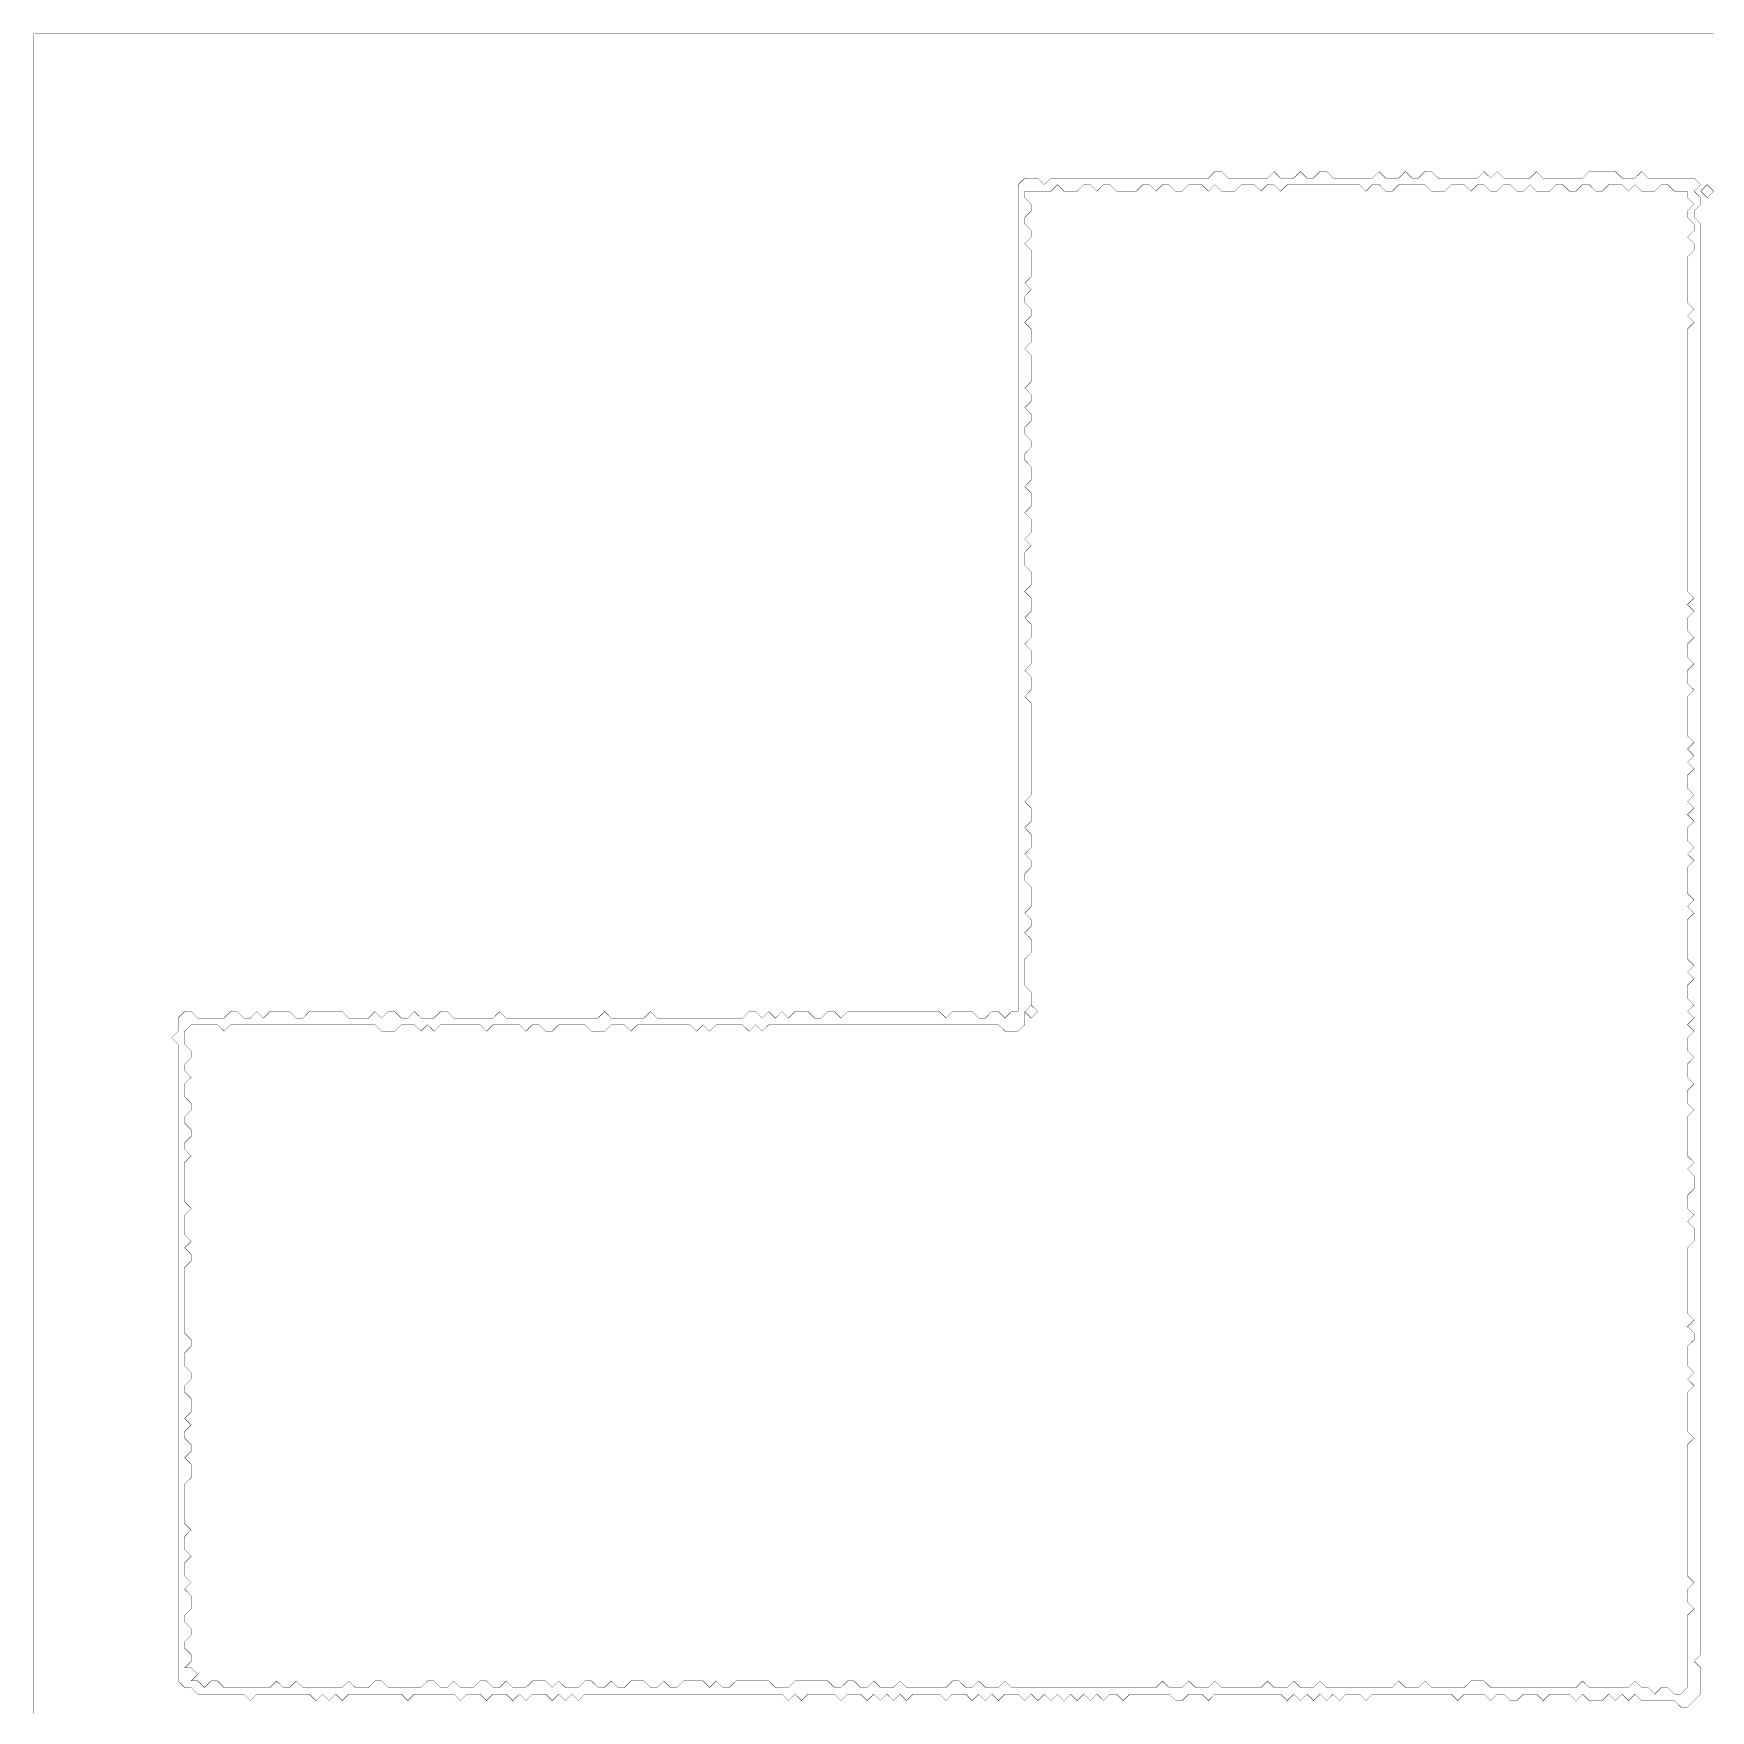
# Model space of a CAD drawing. Header units: metres. Extents: x 0 to 5041, y -5041 to 0.
# Drawn here: x 0 to 2521, y -2521 to 0 of the extents above; entities that cross this region are included whole.
import ezdxf

# ---------------------------------------------------------------- set-up
doc = ezdxf.new("R2010")
doc.units = ezdxf.units.M
doc.layers.add('conductor', color=1, linetype='Continuous')
doc.layers.add('substrate', color=5, linetype='Continuous')

msp = doc.modelspace()

# ---------------------------------------------------------------- linework, layer by layer
at = {"layer": 'conductor', "const_width": 0.5}
for points in [[(1539, -226.9), (1529.1, -236.8), (1519.2, -236.8), (1509.4, -236.8), (1499.5, -236.8), (1489.7, -236.8), (1489.7, -246.6), (1499.5, -256.5), (1499.5, -266.4), (1489.7, -276.2), (1489.7, -286.1), (1499.5, -296), (1499.5, -305.8), (1489.7, -315.7), (1499.5, -325.6), (1499.5, -335.4), (1499.5, -345.3), (1499.5, -355.1), (1499.5, -365), (1489.7, -374.9), (1499.5, -384.7), (1489.7, -394.6), (1489.7, -404.5), (1499.5, -414.3), (1499.5, -424.2), (1489.7, -434.1), (1499.5, -443.9), (1499.5, -453.8), (1499.5, -463.7), (1489.7, -473.5), (1499.5, -483.4), (1499.5, -493.3), (1499.5, -503.1), (1499.5, -513), (1499.5, -522.9), (1489.7, -532.7), (1499.5, -542.6), (1499.5, -552.5), (1489.7, -562.3), (1499.5, -572.2), (1499.5, -582), (1489.7, -591.9), (1489.7, -601.8), (1499.5, -611.6), (1499.5, -621.5), (1489.7, -631.4), (1489.7, -641.2), (1499.5, -651.1), (1499.5, -661), (1499.5, -670.8), (1489.7, -680.7), (1499.5, -690.6), (1499.5, -700.4), (1499.5, -710.3), (1489.7, -720.2), (1499.5, -730), (1499.5, -739.9), (1499.5, -749.8), (1489.7, -759.6), (1499.5, -769.5), (1489.7, -779.4), (1489.7, -789.2), (1489.7, -799.1), (1499.5, -808.9), (1499.5, -818.8), (1499.5, -828.7), (1489.7, -838.5), (1499.5, -848.4), (1499.5, -858.3), (1499.5, -868.1), (1489.7, -878), (1499.5, -887.9), (1499.5, -897.7), (1499.5, -907.6), (1489.7, -917.5), (1499.5, -927.3), (1499.5, -937.2), (1499.5, -947.1), (1489.7, -956.9), (1499.5, -966.8), (1499.5, -976.7), (1499.5, -986.5), (1489.7, -996.4), (1499.5, -1006.3), (1499.5, -1016.1), (1499.5, -1026), (1499.5, -1035.8), (1499.5, -1045.7), (1499.5, -1055.6), (1499.5, -1065.4), (1499.5, -1075.3), (1499.5, -1085.2), (1499.5, -1095), (1499.5, -1104.9), (1499.5, -1114.8), (1499.5, -1124.6), (1499.5, -1134.5), (1499.5, -1144.4), (1489.7, -1154.2), (1499.5, -1164.1), (1499.5, -1174), (1499.5, -1183.8), (1489.7, -1193.7), (1499.5, -1203.6), (1499.5, -1213.4), (1499.5, -1223.3), (1489.7, -1233.2), (1499.5, -1243), (1499.5, -1252.9), (1489.7, -1262.8), (1489.7, -1272.6), (1499.5, -1282.5), (1499.5, -1292.3), (1499.5, -1302.2), (1499.5, -1312.1), (1489.7, -1321.9), (1499.5, -1331.8), (1499.5, -1341.7), (1489.7, -1351.5), (1499.5, -1361.4), (1499.5, -1371.3), (1499.5, -1381.1), (1489.7, -1391), (1489.7, -1400.9), (1489.7, -1410.7), (1489.7, -1420.6), (1489.7, -1430.5), (1499.5, -1440.3), (1499.5, -1450.2), (1499.5, -1460.1), (1489.7, -1469.9), (1489.7, -1479.8), (1489.7, -1489.7), (1479.8, -1499.5), (1469.9, -1499.5), (1460.1, -1499.5), (1450.2, -1489.7), (1440.3, -1489.7), (1430.5, -1489.7), (1420.6, -1489.7), (1410.7, -1489.7), (1400.9, -1489.7), (1391, -1489.7), (1381.1, -1489.7), (1371.3, -1489.7), (1361.4, -1489.7), (1351.5, -1489.7), (1341.7, -1489.7), (1331.8, -1489.7), (1321.9, -1489.7), (1312.1, -1489.7), (1302.2, -1489.7), (1292.3, -1489.7), (1282.5, -1489.7), (1272.6, -1489.7), (1262.8, -1489.7), (1252.9, -1489.7), (1243, -1489.7), (1233.2, -1489.7), (1223.3, -1489.7), (1213.4, -1489.7), (1203.6, -1489.7), (1193.7, -1489.7), (1183.8, -1489.7), (1174, -1489.7), (1164.1, -1489.7), (1154.2, -1489.7), (1144.4, -1489.7), (1134.5, -1489.7), (1124.6, -1489.7), (1114.8, -1489.7), (1104.9, -1489.7), (1095, -1499.5), (1085.2, -1489.7), (1075.3, -1499.5), (1065.4, -1489.7), (1055.6, -1489.7), (1045.7, -1489.7), (1035.8, -1489.7), (1026, -1489.7), (1016.1, -1499.5), (1006.3, -1489.7), (996.4, -1499.5), (986.5, -1489.7), (976.7, -1489.7), (966.8, -1489.7), (956.9, -1489.7), (947.1, -1489.7), (937.2, -1489.7), (927.3, -1489.7), (917.5, -1489.7), (907.6, -1489.7), (897.7, -1499.5), (887.9, -1489.7), (878, -1489.7), (868.1, -1489.7), (858.3, -1499.5), (848.4, -1499.5), (838.5, -1499.5), (828.7, -1489.7), (818.8, -1489.7), (808.9, -1489.7), (799.1, -1489.7), (789.2, -1489.7), (779.4, -1499.5), (769.5, -1499.5), (759.6, -1489.7), (749.8, -1489.7), (739.9, -1499.5), (730, -1489.7), (720.2, -1489.7), (710.3, -1489.7), (700.4, -1489.7), (690.6, -1489.7), (680.7, -1499.5), (670.8, -1489.7), (661, -1489.7), (651.1, -1489.7), (641.2, -1489.7), (631.4, -1489.7), (621.5, -1489.7), (611.6, -1489.7), (601.8, -1499.5), (591.9, -1489.7), (582, -1499.5), (572.2, -1489.7), (562.3, -1489.7), (552.5, -1489.7), (542.6, -1499.5), (532.7, -1499.5), (522.9, -1499.5), (513, -1489.7), (503.1, -1489.7), (493.3, -1489.7), (483.4, -1489.7), (473.5, -1489.7), (463.7, -1489.7), (453.8, -1489.7), (443.9, -1489.7), (434.1, -1489.7), (424.2, -1489.7), (414.3, -1489.7), (404.5, -1489.7), (394.6, -1489.7), (384.7, -1489.7), (374.9, -1489.7), (365, -1489.7), (355.1, -1489.7), (345.3, -1489.7), (335.4, -1489.7), (325.6, -1489.7), (315.7, -1489.7), (305.8, -1489.7), (296, -1489.7), (286.1, -1499.5), (276.2, -1489.7), (266.4, -1489.7), (256.5, -1489.7), (246.6, -1489.7), (236.8, -1489.7), (226.9, -1499.5), (226.9, -1509.4), (226.9, -1519.2), (236.8, -1529.1), (236.8, -1539), (226.9, -1548.8), (226.9, -1558.7), (236.8, -1568.6), (226.9, -1578.4), (226.9, -1588.3), (226.9, -1598.2), (236.8, -1608), (236.8, -1617.9), (226.9, -1627.8), (226.9, -1637.6), (236.8, -1647.5), (236.8, -1657.4), (226.9, -1667.2), (226.9, -1677.1), (236.8, -1687), (226.9, -1696.8), (226.9, -1706.7), (226.9, -1716.6), (226.9, -1726.4), (226.9, -1736.3), (226.9, -1746.1), (226.9, -1756), (236.8, -1765.9), (226.9, -1775.7), (226.9, -1785.6), (226.9, -1795.5), (226.9, -1805.3), (236.8, -1815.2), (226.9, -1825.1), (236.8, -1834.9), (236.8, -1844.8), (226.9, -1854.7), (226.9, -1864.5), (226.9, -1874.4), (226.9, -1884.3), (226.9, -1894.1), (226.9, -1904), (226.9, -1913.9), (226.9, -1923.7), (226.9, -1933.6), (226.9, -1943.5), (226.9, -1953.3), (236.8, -1963.2), (236.8, -1973), (226.9, -1982.9), (226.9, -1992.8), (226.9, -2002.6), (236.8, -2012.5), (236.8, -2022.4), (226.9, -2032.2), (226.9, -2042.1), (236.8, -2052), (236.8, -2061.8), (236.8, -2071.7), (226.9, -2081.6), (236.8, -2091.4), (226.9, -2101.3), (226.9, -2111.2), (236.8, -2121), (236.8, -2130.9), (226.9, -2140.8), (236.8, -2150.6), (236.8, -2160.5), (236.8, -2170.4), (226.9, -2180.2), (226.9, -2190.1), (226.9, -2199.9), (226.9, -2209.8), (226.9, -2219.7), (226.9, -2229.5), (226.9, -2239.4), (236.8, -2249.3), (226.9, -2259.1), (226.9, -2269), (226.9, -2278.9), (236.8, -2288.7), (226.9, -2298.6), (226.9, -2308.5), (226.9, -2318.3), (236.8, -2328.2), (226.9, -2338.1), (236.8, -2347.9), (236.8, -2357.8), (236.8, -2367.7), (226.9, -2377.5), (226.9, -2387.4), (236.8, -2397.3), (236.8, -2407.1), (226.9, -2417), (226.9, -2426.8), (236.8, -2436.7), (236.8, -2446.6), (226.9, -2456.4), (236.8, -2456.4), (246.6, -2466.3), (236.8, -2476.2), (246.6, -2476.2), (256.5, -2486), (266.4, -2476.2), (276.2, -2476.2), (286.1, -2486), (296, -2486), (305.8, -2486), (315.7, -2486), (325.6, -2486), (335.4, -2486), (345.3, -2486), (355.1, -2486), (365, -2476.2), (374.9, -2486), (384.7, -2486), (394.6, -2476.2), (404.5, -2486), (414.3, -2486), (424.2, -2486), (434.1, -2486), (443.9, -2486), (453.8, -2486), (463.7, -2486), (473.5, -2476.2), (483.4, -2486), (493.3, -2486), (503.1, -2486), (513, -2476.2), (522.9, -2476.2), (532.7, -2486), (542.6, -2486), (552.5, -2486), (562.3, -2486), (572.2, -2486), (582, -2486), (591.9, -2476.2), (601.8, -2476.2), (611.6, -2486), (621.5, -2486), (631.4, -2476.2), (641.2, -2486), (651.1, -2486), (661, -2486), (670.8, -2476.2), (680.7, -2476.2), (690.6, -2486), (700.4, -2486), (710.3, -2476.2), (720.2, -2486), (730, -2486), (739.9, -2486), (749.8, -2476.2), (759.6, -2476.2), (769.5, -2476.2), (779.4, -2486), (789.2, -2476.2), (799.1, -2486), (808.9, -2486), (818.8, -2486), (828.7, -2476.2), (838.5, -2476.2), (848.4, -2486), (858.3, -2486), (868.1, -2476.2), (878, -2486), (887.9, -2486), (897.7, -2476.2), (907.6, -2476.2), (917.5, -2476.2), (927.3, -2486), (937.2, -2486), (947.1, -2476.2), (956.9, -2486), (966.8, -2486), (976.7, -2476.2), (986.5, -2476.2), (996.4, -2476.2), (1006.3, -2476.2), (1016.1, -2486), (1026, -2476.2), (1035.8, -2486), (1045.7, -2486), (1055.6, -2476.2), (1065.4, -2476.2), (1075.3, -2476.2), (1085.2, -2476.2), (1095, -2476.2), (1104.9, -2476.2), (1114.8, -2486), (1124.6, -2486), (1134.5, -2486), (1144.4, -2476.2), (1154.2, -2476.2), (1164.1, -2476.2), (1174, -2476.2), (1183.8, -2476.2), (1193.7, -2476.2), (1203.6, -2486), (1213.4, -2486), (1223.3, -2476.2), (1233.2, -2476.2), (1243, -2486), (1252.9, -2486), (1262.8, -2476.2), (1272.6, -2486), (1282.5, -2486), (1292.3, -2486), (1302.2, -2476.2), (1312.1, -2486), (1321.9, -2486), (1331.8, -2486), (1341.7, -2486), (1351.5, -2486), (1361.4, -2486), (1371.3, -2486), (1381.1, -2476.2), (1391, -2476.2), (1400.9, -2486), (1410.7, -2486), (1420.6, -2476.2), (1430.5, -2486), (1440.3, -2486), (1450.2, -2486), (1460.1, -2476.2), (1469.9, -2486), (1479.8, -2486), (1489.7, -2486), (1499.5, -2486), (1509.4, -2486), (1519.2, -2486), (1529.1, -2486), (1539, -2486), (1548.8, -2486), (1558.7, -2486), (1568.6, -2486), (1578.4, -2486), (1588.3, -2486), (1598.2, -2486), (1608, -2486), (1617.9, -2486), (1627.8, -2486), (1637.6, -2486), (1647.5, -2486), (1657.4, -2486), (1667.2, -2486), (1677.1, -2486), (1687, -2486), (1696.8, -2476.2), (1706.7, -2486), (1716.6, -2486), (1726.4, -2486), (1736.3, -2476.2), (1746.1, -2486), (1756, -2486), (1765.9, -2486), (1775.7, -2476.2), (1785.6, -2486), (1795.5, -2486), (1805.3, -2486), (1815.2, -2486), (1825.1, -2486), (1834.9, -2486), (1844.8, -2486), (1854.7, -2476.2), (1864.5, -2486), (1874.4, -2486), (1884.3, -2486), (1894.1, -2476.2), (1904, -2486), (1913.9, -2486), (1923.7, -2486), (1933.6, -2476.2), (1943.5, -2486), (1953.3, -2486), (1963.2, -2486), (1973, -2486), (1982.9, -2486), (1992.8, -2486), (2002.6, -2486), (2012.5, -2486), (2022.4, -2486), (2032.2, -2486), (2042.1, -2486), (2052, -2476.2), (2061.8, -2486), (2071.7, -2486), (2081.6, -2486), (2091.4, -2476.2), (2101.3, -2486), (2111.2, -2486), (2121, -2486), (2130.9, -2486), (2140.8, -2486), (2150.6, -2486), (2160.5, -2476.2), (2170.4, -2476.2), (2180.2, -2476.2), (2190.1, -2486), (2199.9, -2486), (2209.8, -2486), (2219.7, -2486), (2229.5, -2486), (2239.4, -2486), (2249.3, -2486), (2259.1, -2486), (2269, -2486), (2278.9, -2486), (2288.7, -2486), (2298.6, -2486), (2308.5, -2486), (2318.3, -2486), (2328.2, -2476.2), (2338.1, -2486), (2347.9, -2486), (2357.8, -2486), (2367.7, -2486), (2377.5, -2486), (2387.4, -2486), (2397.3, -2486), (2407.1, -2476.2), (2417, -2486), (2426.8, -2486), (2436.7, -2495.9), (2446.6, -2486), (2456.4, -2486), (2466.3, -2495.9), (2476.2, -2495.9), (2486, -2486), (2486, -2476.2), (2486, -2466.3), (2486, -2456.4), (2486, -2446.6), (2486, -2436.7), (2486, -2426.8), (2486, -2417), (2486, -2407.1), (2486, -2397.3), (2486, -2387.4), (2486, -2377.5), (2495.9, -2367.7), (2486, -2357.8), (2486, -2347.9), (2486, -2338.1), (2495.9, -2328.2), (2486, -2318.3), (2486, -2308.5), (2486, -2298.6), (2486, -2288.7), (2486, -2278.9), (2486, -2269), (2486, -2259.1), (2486, -2249.3), (2486, -2239.4), (2486, -2229.5), (2486, -2219.7), (2486, -2209.8), (2486, -2199.9), (2486, -2190.1), (2486, -2180.2), (2486, -2170.4), (2486, -2160.5), (2486, -2150.6), (2486, -2140.8), (2486, -2130.9), (2486, -2121), (2495.9, -2111.2), (2486, -2101.3), (2486, -2091.4), (2486, -2081.6), (2486, -2071.7), (2486, -2061.8), (2486, -2052), (2486, -2042.1), (2495.9, -2032.2), (2486, -2022.4), (2495.9, -2012.5), (2486, -2002.6), (2486, -1992.8), (2486, -1982.9), (2486, -1973), (2495.9, -1963.2), (2495.9, -1953.3), (2486, -1943.5), (2495.9, -1933.6), (2486, -1923.7), (2486, -1913.9), (2486, -1904), (2486, -1894.1), (2486, -1884.3), (2486, -1874.4), (2486, -1864.5), (2486, -1854.7), (2486, -1844.8), (2486, -1834.9), (2486, -1825.1), (2495.9, -1815.2), (2495.9, -1805.3), (2495.9, -1795.5), (2486, -1785.6), (2495.9, -1775.7), (2486, -1765.9), (2486, -1756), (2486, -1746.1), (2495.9, -1736.3), (2495.9, -1726.4), (2495.9, -1716.6), (2486, -1706.7), (2495.9, -1696.8), (2486, -1687), (2486, -1677.1), (2486, -1667.2), (2486, -1657.4), (2486, -1647.5), (2486, -1637.6), (2486, -1627.8), (2495.9, -1617.9), (2486, -1608), (2486, -1598.2), (2486, -1588.3), (2495.9, -1578.4), (2486, -1568.6), (2486, -1558.7), (2486, -1548.8), (2495.9, -1539), (2486, -1529.1), (2486, -1519.2), (2486, -1509.4), (2495.9, -1499.5), (2486, -1489.7), (2495.9, -1479.8), (2486, -1469.9), (2495.9, -1460.1), (2486, -1450.2), (2486, -1440.3), (2486, -1430.5), (2495.9, -1420.6), (2486, -1410.7), (2495.9, -1400.9), (2486, -1391), (2486, -1381.1), (2486, -1371.3), (2486, -1361.4), (2486, -1351.5), (2486, -1341.7), (2486, -1331.8), (2495.9, -1321.9), (2486, -1312.1), (2495.9, -1302.2), (2486, -1292.3), (2486, -1282.5), (2486, -1272.6), (2486, -1262.8), (2486, -1252.9), (2495.9, -1243), (2486, -1233.2), (2495.9, -1223.3), (2486, -1213.4), (2486, -1203.6), (2486, -1193.7), (2495.9, -1183.8), (2486, -1174), (2495.9, -1164.1), (2486, -1154.2), (2495.9, -1144.4), (2486, -1134.5), (2486, -1124.6), (2486, -1114.8), (2495.9, -1104.9), (2486, -1095), (2495.9, -1085.2), (2486, -1075.3), (2495.9, -1065.4), (2486, -1055.6), (2486, -1045.7), (2486, -1035.8), (2486, -1026), (2486, -1016.1), (2486, -1006.3), (2486, -996.4), (2495.9, -986.5), (2486, -976.7), (2486, -966.8), (2486, -956.9), (2495.9, -947.1), (2486, -937.2), (2486, -927.3), (2486, -917.5), (2495.9, -907.6), (2486, -897.7), (2486, -887.9), (2486, -878), (2495.9, -868.1), (2486, -858.3), (2495.9, -848.4), (2486, -838.5), (2486, -828.7), (2486, -818.8), (2486, -808.9), (2486, -799.1), (2486, -789.2), (2486, -779.4), (2486, -769.5), (2486, -759.6), (2486, -749.8), (2486, -739.9), (2486, -730), (2486, -720.2), (2486, -710.3), (2486, -700.4), (2486, -690.6), (2486, -680.7), (2486, -670.8), (2486, -661), (2486, -651.1), (2486, -641.2), (2486, -631.4), (2486, -621.5), (2486, -611.6), (2486, -601.8), (2486, -591.9), (2486, -582), (2486, -572.2), (2486, -562.3), (2486, -552.5), (2486, -542.6), (2486, -532.7), (2486, -522.9), (2486, -513), (2486, -503.1), (2486, -493.3), (2486, -483.4), (2486, -473.5), (2486, -463.7), (2486, -453.8), (2486, -443.9), (2495.9, -434.1), (2486, -424.2), (2495.9, -414.3), (2486, -404.5), (2486, -394.6), (2486, -384.7), (2486, -374.9), (2486, -365), (2486, -355.1), (2486, -345.3), (2486, -335.4), (2495.9, -325.6), (2495.9, -315.7), (2486, -305.8), (2495.9, -296), (2495.9, -286.1), (2486, -276.2), (2486, -266.4), (2495.9, -256.5), (2486, -246.6), (2486, -236.8), (2476.2, -236.8), (2466.3, -236.8), (2456.4, -226.9), (2446.6, -226.9), (2436.7, -236.8), (2426.8, -236.8), (2417, -236.8), (2407.1, -226.9), (2397.3, -236.8), (2387.4, -226.9), (2377.5, -226.9), (2367.7, -226.9), (2357.8, -236.8), (2347.9, -236.8), (2338.1, -226.9), (2328.2, -226.9), (2318.3, -236.8), (2308.5, -236.8), (2298.6, -226.9), (2288.7, -226.9), (2278.9, -236.8), (2269, -236.8), (2259.1, -236.8), (2249.3, -226.9), (2239.4, -236.8), (2229.5, -236.8), (2219.7, -226.9), (2209.8, -226.9), (2199.9, -236.8), (2190.1, -236.8), (2180.2, -226.9), (2170.4, -226.9), (2160.5, -236.8), (2150.6, -226.9), (2140.8, -226.9), (2130.9, -226.9), (2121, -236.8), (2111.2, -236.8), (2101.3, -236.8), (2091.4, -226.9), (2081.6, -226.9), (2071.7, -226.9), (2061.8, -226.9), (2052, -226.9), (2042.1, -236.8), (2032.2, -236.8), (2022.4, -226.9), (2012.5, -226.9), (2002.6, -236.8), (1992.8, -226.9), (1982.9, -226.9), (1973, -226.9), (1963.2, -226.9), (1953.3, -226.9), (1943.5, -226.9), (1933.6, -226.9), (1923.7, -226.9), (1913.9, -226.9), (1904, -226.9), (1894.1, -226.9), (1884.3, -226.9), (1874.4, -236.8), (1864.5, -226.9), (1854.7, -226.9), (1844.8, -236.8), (1834.9, -226.9), (1825.1, -226.9), (1815.2, -226.9), (1805.3, -236.8), (1795.5, -236.8), (1785.6, -236.8), (1775.7, -226.9), (1765.9, -236.8), (1756, -226.9), (1746.1, -226.9), (1736.3, -226.9), (1726.4, -236.8), (1716.6, -236.8), (1706.7, -226.9), (1696.8, -226.9), (1687, -236.8), (1677.1, -226.9), (1667.2, -226.9), (1657.4, -236.8), (1647.5, -236.8), (1637.6, -236.8), (1627.8, -236.8), (1617.9, -226.9), (1608, -226.9), (1598.2, -236.8), (1588.3, -226.9), (1578.4, -226.9), (1568.6, -236.8), (1558.7, -236.8), (1548.8, -236.8)], [(1489.7, -1469.9), (1499.5, -1460.1), (1509.4, -1469.9), (1499.5, -1479.8)]]:
    msp.add_lwpolyline(points, close=True, dxfattribs=at)
at = {"layer": 'substrate', "const_width": 0.5}
msp.add_lwpolyline([(2525.5, 0), (2515.6, 0), (2505.8, 0), (2495.9, 0), (2486, 0), (2476.2, 0), (2466.3, 0), (2456.4, 0), (2446.6, 0), (2436.7, 0), (2426.8, 0), (2417, 0), (2407.1, 0), (2397.3, 0), (2387.4, 0), (2377.5, 0), (2367.7, 0), (2357.8, 0), (2347.9, 0), (2338.1, 0), (2328.2, 0), (2318.3, 0), (2308.5, 0), (2298.6, 0), (2288.7, 0), (2278.9, 0), (2269, 0), (2259.1, 0), (2249.3, 0), (2239.4, 0), (2229.5, 0), (2219.7, 0), (2209.8, 0), (2199.9, 0), (2190.1, 0), (2180.2, 0), (2170.4, 0), (2160.5, 0), (2150.6, 0), (2140.8, 0), (2130.9, 0), (2121, 0), (2111.2, 0), (2101.3, 0), (2091.4, 0), (2081.6, 0), (2071.7, 0), (2061.8, 0), (2052, 0), (2042.1, 0), (2032.2, 0), (2022.4, 0), (2012.5, 0), (2002.6, 0), (1992.8, 0), (1982.9, 0), (1973, 0), (1963.2, 0), (1953.3, 0), (1943.5, 0), (1933.6, 0), (1923.7, 0), (1913.9, 0), (1904, 0), (1894.1, 0), (1884.3, 0), (1874.4, 0), (1864.5, 0), (1854.7, 0), (1844.8, 0), (1834.9, 0), (1825.1, 0), (1815.2, 0), (1805.3, 0), (1795.5, 0), (1785.6, 0), (1775.7, 0), (1765.9, 0), (1756, 0), (1746.1, 0), (1736.3, 0), (1726.4, 0), (1716.6, 0), (1706.7, 0), (1696.8, 0), (1687, 0), (1677.1, 0), (1667.2, 0), (1657.4, 0), (1647.5, 0), (1637.6, 0), (1627.8, 0), (1617.9, 0), (1608, 0), (1598.2, 0), (1588.3, 0), (1578.4, 0), (1568.6, 0), (1558.7, 0), (1548.8, 0), (1539, 0), (1529.1, 0), (1519.2, 0), (1509.4, 0), (1499.5, 0), (1489.7, 0), (1479.8, 0), (1469.9, 0), (1460.1, 0), (1450.2, 0), (1440.3, 0), (1430.5, 0), (1420.6, 0), (1410.7, 0), (1400.9, 0), (1391, 0), (1381.1, 0), (1371.3, 0), (1361.4, 0), (1351.5, 0), (1341.7, 0), (1331.8, 0), (1321.9, 0), (1312.1, 0), (1302.2, 0), (1292.3, 0), (1282.5, 0), (1272.6, 0), (1262.8, 0), (1252.9, 0), (1243, 0), (1233.2, 0), (1223.3, 0), (1213.4, 0), (1203.6, 0), (1193.7, 0), (1183.8, 0), (1174, 0), (1164.1, 0), (1154.2, 0), (1144.4, 0), (1134.5, 0), (1124.6, 0), (1114.8, 0), (1104.9, 0), (1095, 0), (1085.2, 0), (1075.3, 0), (1065.4, 0), (1055.6, 0), (1045.7, 0), (1035.8, 0), (1026, 0), (1016.1, 0), (1006.3, 0), (996.4, 0), (986.5, 0), (976.7, 0), (966.8, 0), (956.9, 0), (947.1, 0), (937.2, 0), (927.3, 0), (917.5, 0), (907.6, 0), (897.7, 0), (887.9, 0), (878, 0), (868.1, 0), (858.3, 0), (848.4, 0), (838.5, 0), (828.7, 0), (818.8, 0), (808.9, 0), (799.1, 0), (789.2, 0), (779.4, 0), (769.5, 0), (759.6, 0), (749.8, 0), (739.9, 0), (730, 0), (720.2, 0), (710.3, 0), (700.4, 0), (690.6, 0), (680.7, 0), (670.8, 0), (661, 0), (651.1, 0), (641.2, 0), (631.4, 0), (621.5, 0), (611.6, 0), (601.8, 0), (591.9, 0), (582, 0), (572.2, 0), (562.3, 0), (552.5, 0), (542.6, 0), (532.7, 0), (522.9, 0), (513, 0), (503.1, 0), (493.3, 0), (483.4, 0), (473.5, 0), (463.7, 0), (453.8, 0), (443.9, 0), (434.1, 0), (424.2, 0), (414.3, 0), (404.5, 0), (394.6, 0), (384.7, 0), (374.9, 0), (365, 0), (355.1, 0), (345.3, 0), (335.4, 0), (325.6, 0), (315.7, 0), (305.8, 0), (296, 0), (286.1, 0), (276.2, 0), (266.4, 0), (256.5, 0), (246.6, 0), (236.8, 0), (226.9, 0), (217, 0), (207.2, 0), (197.3, 0), (187.4, 0), (177.6, 0), (167.7, 0), (157.8, 0), (148, 0), (138.1, 0), (128.2, 0), (118.4, 0), (108.5, 0), (98.7, 0), (88.8, 0), (78.9, 0), (69.1, 0), (59.2, 0), (49.3, 0), (39.5, 0), (29.6, 0), (19.7, 0), (9.9, 0), (0, 0), (0, -9.9), (0, -19.7), (0, -29.6), (0, -39.5), (0, -49.3), (0, -59.2), (0, -69.1), (0, -78.9), (0, -88.8), (0, -98.7), (0, -108.5), (0, -118.4), (0, -128.2), (0, -138.1), (0, -148), (0, -157.8), (0, -167.7), (0, -177.6), (0, -187.4), (0, -197.3), (0, -207.2), (0, -217), (0, -226.9), (0, -236.8), (0, -246.6), (0, -256.5), (0, -266.4), (0, -276.2), (0, -286.1), (0, -296), (0, -305.8), (0, -315.7), (0, -325.6), (0, -335.4), (0, -345.3), (0, -355.1), (0, -365), (0, -374.9), (0, -384.7), (0, -394.6), (0, -404.5), (0, -414.3), (0, -424.2), (0, -434.1), (0, -443.9), (0, -453.8), (0, -463.7), (0, -473.5), (0, -483.4), (0, -493.3), (0, -503.1), (0, -513), (0, -522.9), (0, -532.7), (0, -542.6), (0, -552.5), (0, -562.3), (0, -572.2), (0, -582), (0, -591.9), (0, -601.8), (0, -611.6), (0, -621.5), (0, -631.4), (0, -641.2), (0, -651.1), (0, -661), (0, -670.8), (0, -680.7), (0, -690.6), (0, -700.4), (0, -710.3), (0, -720.2), (0, -730), (0, -739.9), (0, -749.8), (0, -759.6), (0, -769.5), (0, -779.4), (0, -789.2), (0, -799.1), (0, -808.9), (0, -818.8), (0, -828.7), (0, -838.5), (0, -848.4), (0, -858.3), (0, -868.1), (0, -878), (0, -887.9), (0, -897.7), (0, -907.6), (0, -917.5), (0, -927.3), (0, -937.2), (0, -947.1), (0, -956.9), (0, -966.8), (0, -976.7), (0, -986.5), (0, -996.4), (0, -1006.3), (0, -1016.1), (0, -1026), (0, -1035.8), (0, -1045.7), (0, -1055.6), (0, -1065.4), (0, -1075.3), (0, -1085.2), (0, -1095), (0, -1104.9), (0, -1114.8), (0, -1124.6), (0, -1134.5), (0, -1144.4), (0, -1154.2), (0, -1164.1), (0, -1174), (0, -1183.8), (0, -1193.7), (0, -1203.6), (0, -1213.4), (0, -1223.3), (0, -1233.2), (0, -1243), (0, -1252.9), (0, -1262.8), (0, -1272.6), (0, -1282.5), (0, -1292.3), (0, -1302.2), (0, -1312.1), (0, -1321.9), (0, -1331.8), (0, -1341.7), (0, -1351.5), (0, -1361.4), (0, -1371.3), (0, -1381.1), (0, -1391), (0, -1400.9), (0, -1410.7), (0, -1420.6), (0, -1430.5), (0, -1440.3), (0, -1450.2), (0, -1460.1), (0, -1469.9), (0, -1479.8), (0, -1489.7), (0, -1499.5), (0, -1509.4), (0, -1519.2), (0, -1529.1), (0, -1539), (0, -1548.8), (0, -1558.7), (0, -1568.6), (0, -1578.4), (0, -1588.3), (0, -1598.2), (0, -1608), (0, -1617.9), (0, -1627.8), (0, -1637.6), (0, -1647.5), (0, -1657.4), (0, -1667.2), (0, -1677.1), (0, -1687), (0, -1696.8), (0, -1706.7), (0, -1716.6), (0, -1726.4), (0, -1736.3), (0, -1746.1), (0, -1756), (0, -1765.9), (0, -1775.7), (0, -1785.6), (0, -1795.5), (0, -1805.3), (0, -1815.2), (0, -1825.1), (0, -1834.9), (0, -1844.8), (0, -1854.7), (0, -1864.5), (0, -1874.4), (0, -1884.3), (0, -1894.1), (0, -1904), (0, -1913.9), (0, -1923.7), (0, -1933.6), (0, -1943.5), (0, -1953.3), (0, -1963.2), (0, -1973), (0, -1982.9), (0, -1992.8), (0, -2002.6), (0, -2012.5), (0, -2022.4), (0, -2032.2), (0, -2042.1), (0, -2052), (0, -2061.8), (0, -2071.7), (0, -2081.6), (0, -2091.4), (0, -2101.3), (0, -2111.2), (0, -2121), (0, -2130.9), (0, -2140.8), (0, -2150.6), (0, -2160.5), (0, -2170.4), (0, -2180.2), (0, -2190.1), (0, -2199.9), (0, -2209.8), (0, -2219.7), (0, -2229.5), (0, -2239.4), (0, -2249.3), (0, -2259.1), (0, -2269), (0, -2278.9), (0, -2288.7), (0, -2298.6), (0, -2308.5), (0, -2318.3), (0, -2328.2), (0, -2338.1), (0, -2347.9), (0, -2357.8), (0, -2367.7), (0, -2377.5), (0, -2387.4), (0, -2397.3), (0, -2407.1), (0, -2417), (0, -2426.8), (0, -2436.7), (0, -2446.6), (0, -2456.4), (0, -2466.3), (0, -2476.2), (0, -2486), (0, -2495.9), (0, -2505.8), (0, -2515.6), (0, -2525.5)], dxfattribs=at)
for points in [[(1765.9, -217), (1775.7, -207.2), (1785.6, -207.2), (1795.5, -217), (1805.3, -217), (1815.2, -217), (1825.1, -217), (1834.9, -217), (1844.8, -217), (1854.7, -217), (1864.5, -207.2), (1874.4, -217), (1884.3, -217), (1894.1, -217), (1904, -207.2), (1913.9, -217), (1923.7, -217), (1933.6, -207.2), (1943.5, -207.2), (1953.3, -217), (1963.2, -217), (1973, -217), (1982.9, -217), (1992.8, -217), (2002.6, -217), (2012.5, -217), (2022.4, -207.2), (2032.2, -217), (2042.1, -217), (2052, -217), (2061.8, -207.2), (2071.7, -217), (2081.6, -217), (2091.4, -207.2), (2101.3, -207.2), (2111.2, -217), (2121, -217), (2130.9, -217), (2140.8, -217), (2150.6, -217), (2160.5, -217), (2170.4, -217), (2180.2, -207.2), (2190.1, -217), (2199.9, -207.2), (2209.8, -217), (2219.7, -217), (2229.5, -217), (2239.4, -217), (2249.3, -217), (2259.1, -207.2), (2269, -217), (2278.9, -217), (2288.7, -217), (2298.6, -217), (2308.5, -217), (2318.3, -217), (2328.2, -217), (2338.1, -207.2), (2347.9, -207.2), (2357.8, -207.2), (2367.7, -207.2), (2377.5, -207.2), (2387.4, -217), (2397.3, -217), (2407.1, -217), (2417, -207.2), (2426.8, -217), (2436.7, -217), (2446.6, -217), (2456.4, -217), (2466.3, -217), (2476.2, -217), (2486, -217), (2495.9, -217), (2505.8, -226.9), (2495.9, -236.8), (2505.8, -246.6), (2505.8, -256.5), (2495.9, -266.4), (2495.9, -276.2), (2505.8, -286.1), (2505.8, -296), (2505.8, -305.8), (2505.8, -315.7), (2505.8, -325.6), (2505.8, -335.4), (2505.8, -345.3), (2505.8, -355.1), (2505.8, -365), (2505.8, -374.9), (2505.8, -384.7), (2505.8, -394.6), (2505.8, -404.5), (2505.8, -414.3), (2505.8, -424.2), (2505.8, -434.1), (2505.8, -443.9), (2505.8, -453.8), (2505.8, -463.7), (2505.8, -473.5), (2505.8, -483.4), (2505.8, -493.3), (2505.8, -503.1), (2505.8, -513), (2505.8, -522.9), (2505.8, -532.7), (2505.8, -542.6), (2505.8, -552.5), (2505.8, -562.3), (2505.8, -572.2), (2505.8, -582), (2505.8, -591.9), (2505.8, -601.8), (2505.8, -611.6), (2505.8, -621.5), (2505.8, -631.4), (2505.8, -641.2), (2505.8, -651.1), (2505.8, -661), (2505.8, -670.8), (2505.8, -680.7), (2505.8, -690.6), (2505.8, -700.4), (2505.8, -710.3), (2505.8, -720.2), (2505.8, -730), (2505.8, -739.9), (2505.8, -749.8), (2505.8, -759.6), (2505.8, -769.5), (2505.8, -779.4), (2505.8, -789.2), (2505.8, -799.1), (2505.8, -808.9), (2505.8, -818.8), (2505.8, -828.7), (2505.8, -838.5), (2505.8, -848.4), (2505.8, -858.3), (2505.8, -868.1), (2505.8, -878), (2505.8, -887.9), (2505.8, -897.7), (2505.8, -907.6), (2505.8, -917.5), (2505.8, -927.3), (2505.8, -937.2), (2505.8, -947.1), (2505.8, -956.9), (2505.8, -966.8), (2505.8, -976.7), (2505.8, -986.5), (2505.8, -996.4), (2505.8, -1006.3), (2505.8, -1016.1), (2505.8, -1026), (2505.8, -1035.8), (2505.8, -1045.7), (2505.8, -1055.6), (2505.8, -1065.4), (2505.8, -1075.3), (2505.8, -1085.2), (2505.8, -1095), (2505.8, -1104.9), (2505.8, -1114.8), (2505.8, -1124.6), (2505.8, -1134.5), (2505.8, -1144.4), (2505.8, -1154.2), (2505.8, -1164.1), (2505.8, -1174), (2505.8, -1183.8), (2505.8, -1193.7), (2505.8, -1203.6), (2505.8, -1213.4), (2505.8, -1223.3), (2505.8, -1233.2), (2505.8, -1243), (2505.8, -1252.9), (2505.8, -1262.8), (2505.8, -1272.6), (2505.8, -1282.5), (2505.8, -1292.3), (2505.8, -1302.2), (2505.8, -1312.1), (2505.8, -1321.9), (2505.8, -1331.8), (2505.8, -1341.7), (2505.8, -1351.5), (2505.8, -1361.4), (2505.8, -1371.3), (2505.8, -1381.1), (2505.8, -1391), (2505.8, -1400.9), (2505.8, -1410.7), (2505.8, -1420.6), (2505.8, -1430.5), (2505.8, -1440.3), (2505.8, -1450.2), (2505.8, -1460.1), (2505.8, -1469.9), (2505.8, -1479.8), (2505.8, -1489.7), (2505.8, -1499.5), (2505.8, -1509.4), (2505.8, -1519.2), (2505.8, -1529.1), (2505.8, -1539), (2505.8, -1548.8), (2505.8, -1558.7), (2505.8, -1568.6), (2505.8, -1578.4), (2505.8, -1588.3), (2505.8, -1598.2), (2505.8, -1608), (2505.8, -1617.9), (2505.8, -1627.8), (2505.8, -1637.6), (2505.8, -1647.5), (2505.8, -1657.4), (2505.8, -1667.2), (2505.8, -1677.1), (2505.8, -1687), (2505.8, -1696.8), (2505.8, -1706.7), (2505.8, -1716.6), (2505.8, -1726.4), (2505.8, -1736.3), (2505.8, -1746.1), (2505.8, -1756), (2505.8, -1765.9), (2505.8, -1775.7), (2505.8, -1785.6), (2505.8, -1795.5), (2505.8, -1805.3), (2505.8, -1815.2), (2505.8, -1825.1), (2505.8, -1834.9), (2505.8, -1844.8), (2505.8, -1854.7), (2505.8, -1864.5), (2505.8, -1874.4), (2505.8, -1884.3), (2505.8, -1894.1), (2505.8, -1904), (2505.8, -1913.9), (2505.8, -1923.7), (2505.8, -1933.6), (2505.8, -1943.5), (2505.8, -1953.3), (2505.8, -1963.2), (2505.8, -1973), (2505.8, -1982.9), (2505.8, -1992.8), (2505.8, -2002.6), (2505.8, -2012.5), (2505.8, -2022.4), (2505.8, -2032.2), (2505.8, -2042.1), (2505.8, -2052), (2505.8, -2061.8), (2505.8, -2071.7), (2505.8, -2081.6), (2505.8, -2091.4), (2505.8, -2101.3), (2505.8, -2111.2), (2505.8, -2121), (2505.8, -2130.9), (2505.8, -2140.8), (2505.8, -2150.6), (2505.8, -2160.5), (2505.8, -2170.4), (2505.8, -2180.2), (2505.8, -2190.1), (2505.8, -2199.9), (2505.8, -2209.8), (2505.8, -2219.7), (2505.8, -2229.5), (2505.8, -2239.4), (2505.8, -2249.3), (2505.8, -2259.1), (2505.8, -2269), (2505.8, -2278.9), (2505.8, -2288.7), (2505.8, -2298.6), (2505.8, -2308.5), (2505.8, -2318.3), (2505.8, -2328.2), (2505.8, -2338.1), (2505.8, -2347.9), (2505.8, -2357.8), (2505.8, -2367.7), (2505.8, -2377.5), (2505.8, -2387.4), (2505.8, -2397.3), (2505.8, -2407.1), (2505.8, -2417), (2505.8, -2426.8), (2505.8, -2436.7), (2495.9, -2446.6), (2505.8, -2456.4), (2505.8, -2466.3), (2505.8, -2476.2), (2505.8, -2486), (2505.8, -2495.9), (2495.9, -2505.8), (2486, -2515.6), (2476.2, -2515.6), (2466.3, -2505.8), (2456.4, -2505.8), (2446.6, -2505.8), (2436.7, -2505.8), (2426.8, -2505.8), (2417, -2505.8), (2407.1, -2495.9), (2397.3, -2505.8), (2387.4, -2495.9), (2377.5, -2505.8), (2367.7, -2495.9), (2357.8, -2505.8), (2347.9, -2505.8), (2338.1, -2505.8), (2328.2, -2495.9), (2318.3, -2505.8), (2308.5, -2495.9), (2298.6, -2495.9), (2288.7, -2495.9), (2278.9, -2495.9), (2269, -2505.8), (2259.1, -2495.9), (2249.3, -2495.9), (2239.4, -2495.9), (2229.5, -2505.8), (2219.7, -2505.8), (2209.8, -2495.9), (2199.9, -2495.9), (2190.1, -2505.8), (2180.2, -2495.9), (2170.4, -2495.9), (2160.5, -2495.9), (2150.6, -2495.9), (2140.8, -2505.8), (2130.9, -2495.9), (2121, -2495.9), (2111.2, -2495.9), (2101.3, -2495.9), (2091.4, -2495.9), (2081.6, -2495.9), (2071.7, -2495.9), (2061.8, -2495.9), (2052, -2495.9), (2042.1, -2495.9), (2032.2, -2495.9), (2022.4, -2495.9), (2012.5, -2495.9), (2002.6, -2505.8), (1992.8, -2495.9), (1982.9, -2495.9), (1973, -2495.9), (1963.2, -2505.8), (1953.3, -2495.9), (1943.5, -2505.8), (1933.6, -2495.9), (1923.7, -2505.8), (1913.9, -2495.9), (1904, -2505.8), (1894.1, -2495.9), (1884.3, -2505.8), (1874.4, -2495.9), (1864.5, -2495.9), (1854.7, -2495.9), (1844.8, -2495.9), (1834.9, -2495.9), (1825.1, -2495.9), (1815.2, -2495.9), (1805.3, -2495.9), (1795.5, -2495.9), (1785.6, -2495.9), (1775.7, -2495.9), (1765.9, -2505.8), (1756, -2495.9), (1746.1, -2495.9), (1736.3, -2495.9), (1726.4, -2505.8), (1716.6, -2505.8), (1706.7, -2495.9), (1696.8, -2495.9), (1687, -2495.9), (1677.1, -2495.9), (1667.2, -2495.9), (1657.4, -2495.9), (1647.5, -2495.9), (1637.6, -2505.8), (1627.8, -2495.9), (1617.9, -2495.9), (1608, -2505.8), (1598.2, -2495.9), (1588.3, -2505.8), (1578.4, -2495.9), (1568.6, -2505.8), (1558.7, -2495.9), (1548.8, -2505.8), (1539, -2495.9), (1529.1, -2505.8), (1519.2, -2495.9), (1509.4, -2505.8), (1499.5, -2495.9), (1489.7, -2505.8), (1479.8, -2495.9), (1469.9, -2495.9), (1460.1, -2495.9), (1450.2, -2505.8), (1440.3, -2495.9), (1430.5, -2505.8), (1420.6, -2495.9), (1410.7, -2505.8), (1400.9, -2495.9), (1391, -2495.9), (1381.1, -2495.9), (1371.3, -2505.8), (1361.4, -2495.9), (1351.5, -2495.9), (1341.7, -2495.9), (1331.8, -2495.9), (1321.9, -2495.9), (1312.1, -2505.8), (1302.2, -2495.9), (1292.3, -2505.8), (1282.5, -2495.9), (1272.6, -2505.8), (1262.8, -2495.9), (1252.9, -2505.8), (1243, -2495.9), (1233.2, -2495.9), (1223.3, -2495.9), (1213.4, -2505.8), (1203.6, -2495.9), (1193.7, -2495.9), (1183.8, -2495.9), (1174, -2495.9), (1164.1, -2495.9), (1154.2, -2505.8), (1144.4, -2495.9), (1134.5, -2505.8), (1124.6, -2495.9), (1114.8, -2495.9), (1104.9, -2495.9), (1095, -2495.9), (1085.2, -2495.9), (1075.3, -2495.9), (1065.4, -2495.9), (1055.6, -2495.9), (1045.7, -2495.9), (1035.8, -2495.9), (1026, -2495.9), (1016.1, -2495.9), (1006.3, -2495.9), (996.4, -2495.9), (986.5, -2495.9), (976.7, -2495.9), (966.8, -2495.9), (956.9, -2495.9), (947.1, -2495.9), (937.2, -2495.9), (927.3, -2495.9), (917.5, -2495.9), (907.6, -2495.9), (897.7, -2495.9), (887.9, -2495.9), (878, -2495.9), (868.1, -2495.9), (858.3, -2495.9), (848.4, -2495.9), (838.5, -2495.9), (828.7, -2495.9), (818.8, -2505.8), (808.9, -2495.9), (799.1, -2505.8), (789.2, -2495.9), (779.4, -2505.8), (769.5, -2495.9), (759.6, -2495.9), (749.8, -2495.9), (739.9, -2505.8), (730, -2495.9), (720.2, -2505.8), (710.3, -2495.9), (700.4, -2495.9), (690.6, -2495.9), (680.7, -2505.8), (670.8, -2495.9), (661, -2495.9), (651.1, -2495.9), (641.2, -2505.8), (631.4, -2495.9), (621.5, -2495.9), (611.6, -2495.9), (601.8, -2495.9), (591.9, -2495.9), (582, -2495.9), (572.2, -2495.9), (562.3, -2505.8), (552.5, -2495.9), (542.6, -2495.9), (532.7, -2495.9), (522.9, -2495.9), (513, -2495.9), (503.1, -2495.9), (493.3, -2495.9), (483.4, -2495.9), (473.5, -2495.9), (463.7, -2505.8), (453.8, -2495.9), (443.9, -2505.8), (434.1, -2495.9), (424.2, -2505.8), (414.3, -2495.9), (404.5, -2495.9), (394.6, -2495.9), (384.7, -2495.9), (374.9, -2495.9), (365, -2495.9), (355.1, -2495.9), (345.3, -2495.9), (335.4, -2495.9), (325.6, -2505.8), (315.7, -2495.9), (305.8, -2495.9), (296, -2495.9), (286.1, -2495.9), (276.2, -2495.9), (266.4, -2495.9), (256.5, -2495.9), (246.6, -2495.9), (236.8, -2486), (226.9, -2486), (217, -2476.2), (217, -2466.3), (217, -2456.4), (217, -2446.6), (217, -2436.7), (217, -2426.8), (217, -2417), (217, -2407.1), (217, -2397.3), (217, -2387.4), (217, -2377.5), (217, -2367.7), (217, -2357.8), (217, -2347.9), (217, -2338.1), (217, -2328.2), (217, -2318.3), (217, -2308.5), (217, -2298.6), (217, -2288.7), (217, -2278.9), (217, -2269), (217, -2259.1), (217, -2249.3), (217, -2239.4), (217, -2229.5), (217, -2219.7), (217, -2209.8), (217, -2199.9), (217, -2190.1), (217, -2180.2), (217, -2170.4), (217, -2160.5), (217, -2150.6), (217, -2140.8), (217, -2130.9), (217, -2121), (217, -2111.2), (217, -2101.3), (217, -2091.4), (217, -2081.6), (217, -2071.7), (217, -2061.8), (217, -2052), (217, -2042.1), (217, -2032.2), (217, -2022.4), (217, -2012.5), (217, -2002.6), (217, -1992.8), (217, -1982.9), (217, -1973), (217, -1963.2), (217, -1953.3), (217, -1943.5), (217, -1933.6), (217, -1923.7), (217, -1913.9), (217, -1904), (217, -1894.1), (217, -1884.3), (217, -1874.4), (217, -1864.5), (217, -1854.7), (217, -1844.8), (217, -1834.9), (217, -1825.1), (217, -1815.2), (217, -1805.3), (217, -1795.5), (217, -1785.6), (217, -1775.7), (217, -1765.9), (217, -1756), (217, -1746.1), (217, -1736.3), (217, -1726.4), (217, -1716.6), (217, -1706.7), (217, -1696.8), (217, -1687), (217, -1677.1), (217, -1667.2), (217, -1657.4), (217, -1647.5), (217, -1637.6), (217, -1627.8), (217, -1617.9), (217, -1608), (217, -1598.2), (217, -1588.3), (217, -1578.4), (217, -1568.6), (217, -1558.7), (217, -1548.8), (217, -1539), (217, -1529.1), (217, -1519.2), (207.2, -1509.4), (217, -1499.5), (217, -1489.7), (217, -1479.8), (226.9, -1469.9), (236.8, -1469.9), (246.6, -1479.8), (256.5, -1479.8), (266.4, -1479.8), (276.2, -1479.8), (286.1, -1479.8), (296, -1469.9), (305.8, -1469.9), (315.7, -1479.8), (325.6, -1479.8), (335.4, -1469.9), (345.3, -1479.8), (355.1, -1469.9), (365, -1469.9), (374.9, -1469.9), (384.7, -1469.9), (394.6, -1479.8), (404.5, -1479.8), (414.3, -1469.9), (424.2, -1469.9), (434.1, -1469.9), (443.9, -1469.9), (453.8, -1469.9), (463.7, -1469.9), (473.5, -1479.8), (483.4, -1479.8), (493.3, -1479.8), (503.1, -1479.8), (513, -1469.9), (522.9, -1479.8), (532.7, -1469.9), (542.6, -1469.9), (552.5, -1479.8), (562.3, -1479.8), (572.2, -1469.9), (582, -1479.8), (591.9, -1479.8), (601.8, -1479.8), (611.6, -1469.9), (621.5, -1469.9), (631.4, -1479.8), (641.2, -1479.8), (651.1, -1479.8), (661, -1479.8), (670.8, -1479.8), (680.7, -1479.8), (690.6, -1479.8), (700.4, -1469.9), (710.3, -1479.8), (720.2, -1479.8), (730, -1479.8), (739.9, -1479.8), (749.8, -1479.8), (759.6, -1479.8), (769.5, -1479.8), (779.4, -1479.8), (789.2, -1479.8), (799.1, -1479.8), (808.9, -1479.8), (818.8, -1479.8), (828.7, -1479.8), (838.5, -1479.8), (848.4, -1479.8), (858.3, -1469.9), (868.1, -1479.8), (878, -1479.8), (887.9, -1479.8), (897.7, -1479.8), (907.6, -1479.8), (917.5, -1479.8), (927.3, -1469.9), (937.2, -1479.8), (947.1, -1479.8), (956.9, -1479.8), (966.8, -1479.8), (976.7, -1479.8), (986.5, -1479.8), (996.4, -1479.8), (1006.3, -1479.8), (1016.1, -1479.8), (1026, -1479.8), (1035.8, -1479.8), (1045.7, -1479.8), (1055.6, -1479.8), (1065.4, -1479.8), (1075.3, -1469.9), (1085.2, -1469.9), (1095, -1479.8), (1104.9, -1469.9), (1114.8, -1479.8), (1124.6, -1469.9), (1134.5, -1479.8), (1144.4, -1469.9), (1154.2, -1469.9), (1164.1, -1469.9), (1174, -1479.8), (1183.8, -1479.8), (1193.7, -1469.9), (1203.6, -1469.9), (1213.4, -1479.8), (1223.3, -1469.9), (1233.2, -1469.9), (1243, -1469.9), (1252.9, -1469.9), (1262.8, -1469.9), (1272.6, -1469.9), (1282.5, -1469.9), (1292.3, -1469.9), (1302.2, -1469.9), (1312.1, -1469.9), (1321.9, -1469.9), (1331.8, -1469.9), (1341.7, -1469.9), (1351.5, -1469.9), (1361.4, -1469.9), (1371.3, -1479.8), (1381.1, -1469.9), (1391, -1469.9), (1400.9, -1469.9), (1410.7, -1469.9), (1420.6, -1479.8), (1430.5, -1479.8), (1440.3, -1469.9), (1450.2, -1469.9), (1460.1, -1479.8), (1469.9, -1469.9), (1479.8, -1469.9), (1479.8, -1460.1), (1479.8, -1450.2), (1479.8, -1440.3), (1479.8, -1430.5), (1479.8, -1420.6), (1479.8, -1410.7), (1479.8, -1400.9), (1479.8, -1391), (1479.8, -1381.1), (1479.8, -1371.3), (1479.8, -1361.4), (1479.8, -1351.5), (1479.8, -1341.7), (1479.8, -1331.8), (1479.8, -1321.9), (1479.8, -1312.1), (1479.8, -1302.2), (1479.8, -1292.3), (1479.8, -1282.5), (1479.8, -1272.6), (1479.8, -1262.8), (1479.8, -1252.9), (1479.8, -1243), (1479.8, -1233.2), (1479.8, -1223.3), (1479.8, -1213.4), (1479.8, -1203.6), (1479.8, -1193.7), (1479.8, -1183.8), (1479.8, -1174), (1479.8, -1164.1), (1479.8, -1154.2), (1479.8, -1144.4), (1479.8, -1134.5), (1479.8, -1124.6), (1479.8, -1114.8), (1479.8, -1104.9), (1479.8, -1095), (1479.8, -1085.2), (1479.8, -1075.3), (1479.8, -1065.4), (1479.8, -1055.6), (1479.8, -1045.7), (1479.8, -1035.8), (1479.8, -1026), (1479.8, -1016.1), (1479.8, -1006.3), (1479.8, -996.4), (1479.8, -986.5), (1479.8, -976.7), (1479.8, -966.8), (1479.8, -956.9), (1479.8, -947.1), (1479.8, -937.2), (1479.8, -927.3), (1479.8, -917.5), (1479.8, -907.6), (1479.8, -897.7), (1479.8, -887.9), (1479.8, -878), (1479.8, -868.1), (1479.8, -858.3), (1479.8, -848.4), (1479.8, -838.5), (1479.8, -828.7), (1479.8, -818.8), (1479.8, -808.9), (1479.8, -799.1), (1479.8, -789.2), (1479.8, -779.4), (1479.8, -769.5), (1479.8, -759.6), (1479.8, -749.8), (1479.8, -739.9), (1479.8, -730), (1479.8, -720.2), (1479.8, -710.3), (1479.8, -700.4), (1479.8, -690.6), (1479.8, -680.7), (1479.8, -670.8), (1479.8, -661), (1479.8, -651.1), (1479.8, -641.2), (1479.8, -631.4), (1479.8, -621.5), (1479.8, -611.6), (1479.8, -601.8), (1479.8, -591.9), (1479.8, -582), (1479.8, -572.2), (1479.8, -562.3), (1479.8, -552.5), (1479.8, -542.6), (1479.8, -532.7), (1479.8, -522.9), (1479.8, -513), (1479.8, -503.1), (1479.8, -493.3), (1479.8, -483.4), (1479.8, -473.5), (1479.8, -463.7), (1479.8, -453.8), (1479.8, -443.9), (1479.8, -434.1), (1479.8, -424.2), (1479.8, -414.3), (1479.8, -404.5), (1479.8, -394.6), (1479.8, -384.7), (1479.8, -374.9), (1479.8, -365), (1479.8, -355.1), (1479.8, -345.3), (1479.8, -335.4), (1479.8, -325.6), (1479.8, -315.7), (1479.8, -305.8), (1479.8, -296), (1479.8, -286.1), (1479.8, -276.2), (1479.8, -266.4), (1479.8, -256.5), (1479.8, -246.6), (1479.8, -236.8), (1479.8, -226.9), (1489.7, -217), (1499.5, -217), (1509.4, -217), (1519.2, -226.9), (1529.1, -217), (1539, -217), (1548.8, -217), (1558.7, -217), (1568.6, -217), (1578.4, -217), (1588.3, -217), (1598.2, -217), (1608, -217), (1617.9, -217), (1627.8, -217), (1637.6, -217), (1647.5, -217), (1657.4, -217), (1667.2, -217), (1677.1, -217), (1687, -217), (1696.8, -217), (1706.7, -217), (1716.6, -217), (1726.4, -217), (1736.3, -217), (1746.1, -217), (1756, -217)], [(2505.8, -236.8), (2515.6, -226.9), (2525.5, -236.8), (2515.6, -246.6)]]:
    msp.add_lwpolyline(points, close=True, dxfattribs=at)

doc.saveas('drawing.dxf')
